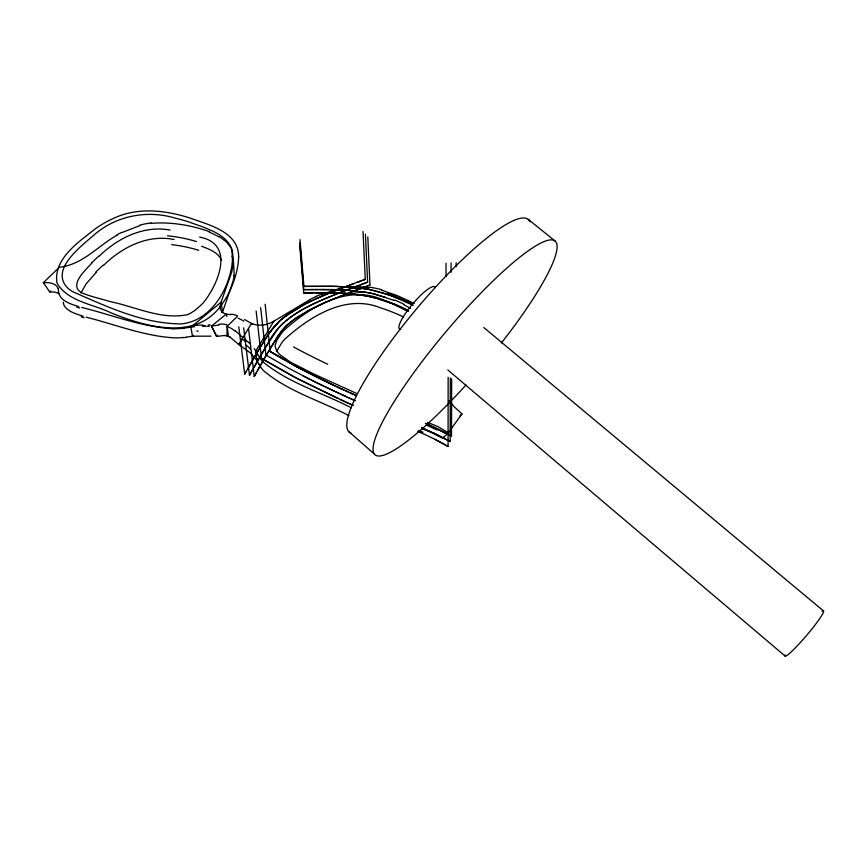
<?xml version="1.0" encoding="UTF-8"?>
<svg xmlns="http://www.w3.org/2000/svg" width="867" height="867" viewBox="0 0 867 867"><rect width="100%" height="100%" fill="white"/><g stroke="black" fill="none" stroke-linecap="round" stroke-linejoin="round"><path stroke-width="1.3" d="M417.71 431.419L422.229 433.37A160.72 83.145 20.5 0 1 434.833 439.276A119.711 69.815 19.3 0 1 448.076 446.516L448.141 377.275M434.215 433.067L450.157 441.509L450.287 378.001M451.057 272.346L451.078 262.939M451.664 378.814L451.49 436.123A128.825 74.551 19.3 0 0 437.705 428.905L433.879 427.106M456.118 266.646L456.14 262.668M232.779 263.286L231.868 250.13A38.397 23.756 -10.8 0 0 230.546 247.095L226.124 241.676L219.384 236.593M229.408 336.786L226.991 335.897L227.176 326.317L237.471 316.379M222.396 312.64L232.952 281.58A102.783 64.18 -11.6 0 0 234.036 275.457M80.967 292.981L85.909 284.138L96.074 272.52M276.454 351.601L281.894 342.595A70.986 49.874 -2.4 0 1 284.896 339.062C310.039 316.433 345.89 293.783 380.494 307.818A181.019 160.319 -13.3 0 1 403.556 316.997M248.58 328.896L254.237 376.419L256.361 372.637M243.681 327.845L249.468 375.281L252.286 370.274M254.237 376.419L259.536 366.99M257.423 370.751L264.359 358.515M238.783 326.794L244.7 374.143L245.773 372.257M249.468 375.281L265.562 347.342L277.386 329.438A71.224 49.495 -2.7 0 1 283.585 322.773M244.7 374.143L249.533 365.668M254.259 366.806L258.279 359.772M260.599 365.126L266.852 354.224M247.919 368.475L251.137 362.861M248.992 366.6L254.129 357.692L253.706 358.418M252.21 360.997L257.922 351.222M265.194 357.085L275.077 340.568M259.287 358.028L263.232 351.265M309.801 299.711L273.95 321.126L255.743 351.027L256.643 360.065L258.908 364.227M254.963 356.25L256.231 354.083M255.808 354.809L260.371 347.103M267.686 352.793L277.169 337.328M257.499 351.937L264.348 340.612M264.186 349.65L267.589 343.993M260.046 347.656L267.036 336.407M268.109 343.159C277.993 323.153 297.392 311.08 317.04 302.247M257.575 358.559L256.643 360.065L250.498 352.988L238.739 344.481L251.463 323.434L244.527 319.511M263.676 341.685L267.73 335.356M276.15 338.889L277.884 336.266M267.177 336.19L267.979 334.987M267.469 335.767L268.857 333.687M239.27 343.592L238.696 344.459L230.102 337.187M277.407 336.97L280.204 332.961A105.037 73.901 -1.2 0 1 281.84 330.739M268.477 334.239L268.737 333.871M278.123 335.908L281.873 330.76A79.19 55.325 -2.1 0 1 283.206 329.135A60.322 41.919 -2.7 0 1 284.614 327.553L285.882 326.252A67.29 47.002 -2.2 0 1 287.129 324.941M268.607 334.055L273.744 327.087M268.987 333.502L270.916 330.76M269.496 332.755L279.889 320.692M239.942 343.982L239.335 344.838L242.933 337.588L235.26 330.815M422.175 428.732L432.958 432.774L442.658 438.344L443.514 437.152M442.658 438.344L448.369 432.752L461.97 413.873L454.113 406.699L449.193 400.63M271.805 329.568L279.813 320.757M281.873 330.76L284.614 327.553A56.648 39.34 -2.8 0 1 285.926 326.274M273.939 326.859L280.843 319.847M91.815 263.135C85.605 270.125 68.125 285.297 81.866 292.894C91.111 296.72 100.995 298.768 110.543 301.705C135.653 306.842 161.197 319.988 187.261 314.699A16.701 10.697 -9.8 0 0 189.862 313.626L195.14 310.288L201.307 304.826A67.713 42.689 -10.3 0 0 204.428 301.434C219.167 282.143 234.621 243.66 199.594 237.07M460.052 415.748L461.97 413.873M117.392 234.935C98.101 245.719 82.625 264.771 59.422 267.199L43.35 282.664L49.722 291.941L50.73 290.954M285.882 326.252L295.755 318.222L308.988 310.288M103.628 265.302C122.03 247.128 147.769 234.177 174.072 239.487M217.281 335.659L216.425 336.418L211.505 326.111L226.038 314.266L231.034 314.656M99.434 255.938C118.042 237.926 143.759 225.192 170.084 230.058M284.56 316.813L280.561 320.107L289.773 313.052L300.73 306.419M283.607 322.784C302.171 306.723 325.786 298.367 348.241 289.415M219.221 324.984L211.505 326.111L216.891 336.439L217.769 335.692M193.504 335.334L192.387 336.277L185.961 337.165M281.829 319.013L290.683 312.445L301.261 306.127M221.54 312.131L222.505 311.361L221.042 302.204L231.608 272.455A102.88 63.8 -11.4 0 0 232.649 266.342M284.766 316.65L304.946 304.176M273.95 321.126C267.665 324.995 259.732 326.491 252.676 323.89M300.99 306.279L306.994 303.125M306.452 311.654L312.662 308.381M309.497 310.018L313.952 307.731M304.48 304.415L308.045 302.594M307.178 303.027L308.652 302.29M307.373 302.93L311.069 301.109M313.02 308.197L321.982 303.927M308.349 302.442L315.707 298.942M314.526 307.449L327.336 301.586M121.738 232.649L139.706 225.648M310.765 301.261L316.401 298.627M315.014 299.256L321.874 296.221M317.918 301.846L320.617 300.632M317.799 297.999L316.748 298.465L322.697 295.864M322.654 303.634L330.511 300.253M321.527 300.22L326.1 298.259M320.627 296.752L326.295 294.347M322.286 296.037L329.352 293.089M328.149 301.239L333.502 299.017M327.011 297.869L333.492 295.203M326.686 294.195L333.221 291.529M331.259 299.939L336.905 297.63M330.121 292.786L336.721 290.131M334.25 298.703L347.84 293.339M331.465 292.233L332.05 291.995M334.424 294.823L341.782 291.919M334.391 291.063L340.948 288.483M338.065 297.175L353.487 291.182M337.892 289.676L342.367 287.931M342.703 291.55L367.619 282.165L365.408 234.22M341.652 288.202L343.072 287.66M340.232 288.754L347.342 286.023M343.787 287.378L354.17 283.433M349.249 292.797L359.729 288.841M349.173 289.058L358.407 285.579M349.466 285.21L359.306 281.515M354.896 290.651L364.855 286.934M322.221 294.216L341.815 287.768A39.828 27.874 -0.4 0 1 347.06 286.836M356.738 282.479L361.864 280.572M360.249 284.896L367.619 282.165M361.441 288.202L369.971 285.048L367.803 236.919M358.45 281.84L365.289 279.304L363.013 231.543M362.72 280.247L365.289 279.304L364.433 279.618M366.557 286.305L369.971 285.048M216.891 336.439L224.564 335.475M184.357 328.051L194.652 326.696M347.071 286.89L357.865 286.533L369.841 287.703M151.086 223.35C170.875 221.735 191.033 225.117 209.673 231.749M183.522 337.458L179.848 337.772A43.09 26.92 -9.3 0 1 175.058 337.881C144.421 336.342 115.571 324.507 86.071 317.159M181.897 328.344L178.179 328.658A43.881 27.278 -9.3 0 1 173.335 328.745M193.157 336.212L210.941 336.158M192.507 336.277L190.848 327.173L221.042 302.204L220.077 306.463L220.467 309.53L222.19 312.087L225.257 313.995M43.35 282.664C48.595 282.284 55.661 282.891 58.111 288.343M49.722 291.941L55.033 292.157L59.357 293.62M209.261 326.252L207.18 326.274M300.015 239.617L303.927 286.392L331.66 286.251L352.663 287.237M299.884 242.793L303.818 289.611L318.102 289.405M304.631 292.829L303.699 292.851L299.754 245.99M303.927 286.392L337.046 286.381L362.579 288.332M303.818 289.611L342.14 289.849L365.907 292.244A92.162 71.224 -1.8 0 1 374.869 294.119M308.349 292.753L312.066 292.71M313.93 292.688L303.699 292.851L328.766 292.721M314.851 292.678L317.647 292.667M202.336 326.263L205.999 326.263M315.783 292.667L320.14 292.656M319.284 289.405L334.738 289.578M320.92 292.656L321.711 292.656M318.568 292.656L330.327 292.753M323.272 292.667L343.765 293.23L360.325 294.758M329.547 292.732L332.419 292.797M173.324 328.777C141.787 327.054 112.081 314.905 81.65 307.438M331.118 292.764L352.544 293.87M334.391 292.84L335.041 292.862M335.93 289.611L351.352 290.434M335.702 292.883L337.664 292.948M338.975 293.003L341.598 293.122M342.14 293.144L342.682 293.176M344.318 293.263L367.608 296.005M353.097 293.924L366.708 295.82M361.03 288.126L370.534 289.697M361.387 291.529L372.983 293.718L385.577 297.348M360.683 294.813L361.387 294.91M226.114 314.277L226.948 316.531M361.745 294.964L375.389 297.901M367.001 295.885L372.355 297.088M367.901 296.07L375.975 298.064M373.146 297.294L379.063 298.963M374.837 294.184L394.106 300.394M381.491 290.174L397.249 295.56L414.242 303.515M375.682 297.977L393.26 303.905L407.923 311.09M226.038 335.551L226.991 335.897M378.283 298.725L384.493 300.665M380.06 299.267L392.296 303.515M78.713 306.55C70.119 303.981 57.818 300.253 58.392 289.296A37.465 16.278 -31.2 0 0 58.122 288.343M83.189 316.282C76.469 313.887 68.417 312.153 64.299 305.791A33.921 16.375 -18.4 0 1 63.486 303.201M387.321 294.249L372.517 290.12A92.661 71.495 -1.8 0 0 370.534 289.708M382.477 299.57C347.244 284.528 310.093 306.831 284.257 330.11A70.682 49.397 -2.3 0 0 281.244 333.632L277.007 339.972L275.262 344.719A17.112 11.845 -3.7 0 0 275.229 346.767L276.736 350.972L279.477 354.332L290.217 361.983L313.54 373.872L356.803 393.531M427.529 422.359L437.629 426.466L448.369 432.752M384.981 300.838L397.227 305.607L408.433 311.383L392.784 303.71M201.599 246.239C209.055 249.187 218.007 252.134 221.443 260.078M426.109 423.638L451.49 436.123L429.23 425.003M424.245 428.515L421.72 427.431L450.157 441.509M426.889 423.974L428.45 424.657M425.329 423.302L433.11 426.748M352.641 405.149L353.357 405.463L349.78 403.87M353.985 400.175L354.798 400.532M351.915 404.835L346.963 402.602M355.08 395.114L356.435 395.71L337.913 387.246M355.264 400.738L335.637 391.776M353.183 399.817L348.35 397.639M354.408 394.81L351.037 393.282M352.381 393.9L353.053 394.203M348.361 403.242L299.473 379.779L261.498 358.396L256.133 311.047M351.319 407.826C322.08 392.545 288.906 383.29 263.189 362.027A45.03 30.778 -2 0 1 260.62 359.133L259.536 357.594M349.943 392.784L351.709 393.596M348.946 415.629C320.682 400.879 288.668 391.721 263.936 371A44.206 30.345 -1.9 0 1 261.411 368.117L260.349 366.589M348.296 392.036L345.565 390.779M346.258 402.288L340.33 399.568M346.746 396.902L340.904 394.214M343.928 390.031L340.829 388.6M342.292 389.283L332.126 384.525M339.582 393.607L316.347 382.564M338.087 398.527L293.274 376.538L261.498 358.396M339.376 387.917L329.254 383.16M334.337 391.169L325.266 386.877M326.393 381.794L333.567 385.208M265.139 304.209L270.233 351.568L298.085 367.5L330.685 383.843M317.766 377.6L295.148 365.917L270.233 351.568L298.085 367.5L327.824 382.477M323.987 386.259L311.34 380.071M319.327 378.37L324.973 381.112M315.089 381.935L302.713 375.693M434.833 439.276L448.076 446.516M310.093 379.453L288.364 368.042L265.876 354.971L260.653 307.622M403.762 304.685L410.644 308.392M411.923 304.837L390.421 295.289L369.201 289.437A99.337 76.903 -1.9 0 0 367.196 289.069M528.306 219.394L555.086 241.015M246.618 340.698L244.917 339.279M483.808 327.531L823.52 610.964M447.827 369.981L785.199 656.135M247.539 341.457L250.14 343.765M348.74 431.582L374.598 454.243M254.269 348.588L258.063 355.221M227.176 326.317L228.411 336.418M63.464 303.201L63.367 302.16M446.017 263.21L446.028 276.497M822.111 611.333A29.63 2.969 -49.6 0 1 806.906 635.056A29.63 2.969 -49.6 0 1 785.155 654.899M400.587 329.362A27.581 6.058 -49.9 0 1 412.269 304.404A27.581 6.058 -49.9 0 1 435.462 287.551M351.157 433.186A139.013 27.95 -49.9 0 1 418.631 306.409A139.013 27.95 -49.9 0 1 530.062 221.8M465.926 385.046A139.706 25.067 -49.9 0 1 379.735 427.496A139.706 25.067 -49.9 0 1 529.466 249.967A139.706 25.067 -49.9 0 1 501.364 343.029M394.355 299.982A120.784 100.193 -5.1 0 1 404.044 304.306M408.194 301.293A139.674 120.307 -10.7 0 1 412.768 303.775M399.102 297.977A126.116 105.698 -6.3 0 1 407.718 301.976M398.657 298.692A134.038 111.453 -5.3 0 0 390.291 295.528A157.675 133.28 -7 0 0 387.181 294.542M362.536 288.505A109.903 85.551 -2.1 0 1 367.153 289.231M352.522 288.147A152.69 122.128 -3 0 1 360.835 289.004M287.226 324.995A79.623 55.726 -2.1 0 1 289.838 322.719A87.979 61.795 -1.8 0 1 292.602 320.53M292.688 320.595A102.642 72.568 -1.3 0 1 299.169 316.119M299.332 316.249A138.211 99.467 0 0 1 306.723 311.914M327.704 364.205A346.052 127.091 16.6 0 1 293.512 346.93M424.722 429.447A158.314 86.223 20.1 0 1 437.998 435.722M418.696 430.39A185.061 85.519 21 0 1 422.988 432.254M426.369 425.133A165.792 87.903 20.2 0 1 436.795 429.924M387.516 293.425A133.334 115.539 -12.4 0 1 413.245 305.325M351.189 291.496A145.396 115.788 -2.7 0 1 361.149 292.547M238.262 318.276A16.408 5.733 32.7 0 1 243.876 321.158M230.709 314.222A16.386 7.705 36.5 0 1 237.32 315.707M218.928 324.366A19.768 13.644 52.3 0 1 227.165 325.006M227.197 326.501A19.789 12.669 45.3 0 1 235.076 331.118M252.611 324.095A21.599 21.372 34.9 0 1 251.387 323.64M245.404 341.49A22.098 6.817 46 0 1 242.944 339.517M226.081 314.017A21.361 13.428 -87.8 0 1 225.333 313.67M210.356 324.962A21.957 9.299 14.8 0 1 208.243 324.995M198.272 331.107A36.837 1.322 4.7 0 1 196.722 330.988M369.981 287.215A90.298 70.14 -1.5 0 1 381.697 289.719M316.336 296.297A113.176 81.292 0 0 1 322.036 293.967M309.703 299.603A108.548 77.293 -0.4 0 1 316.444 296.416M232.822 263.275A107.129 66.304 -11.8 0 1 232.67 266.342M209.218 232.204A86.906 55.976 -17.3 0 1 218.961 236.919M139.663 225.236A46.45 27.625 -21.6 0 1 151.205 222.927M117.143 234.719A47.306 24.005 -21.8 0 1 121.543 232.399M233.992 275.457A105.102 65.48 -12.1 0 0 234.133 273.376L233.331 259.233A38.181 23.777 -11 0 0 232.031 256.209M79.688 308.045A164.231 50.514 0.5 0 1 76.751 307.124M184.378 328.279A74.248 45.496 -9.1 0 1 181.897 328.571M84.088 317.799A166.193 52.464 0.4 0 1 81.205 316.888M185.982 337.393A72.622 44.434 -9 0 1 183.533 337.697M194.782 325.45A31.808 14.11 -9.1 0 1 203.127 325.082M205.002 325.862A36.176 2.341 2 0 1 203.951 325.851M224.672 335.67A11.629 6.99 36.7 0 1 225.344 335.659M225.355 335.464A3.598 2.363 44.2 0 1 225.637 335.496A3.793 2.601 47.8 0 1 226.049 335.67M229.43 336.634A3.793 2.85 52.8 0 1 229.95 336.916M245.816 340.558A36.381 7.207 34.5 0 1 246.694 341.284M246.163 345.12A31.971 16.224 21.9 0 1 250.433 349.054M259.677 357.551A72.394 49.083 -0.4 0 1 258.193 355.188M260.501 366.546A70.791 48.108 0.1 0 1 259.049 364.183M382.434 299.668A189.288 168.328 -14.7 0 1 407.338 309.855M167.439 235.759A179.675 128.218 -28.6 0 1 196.451 241.568M91.469 263.091A150.695 75.245 -21.1 0 1 99.087 255.863M171.601 244.635A174.44 124.328 -28.2 0 1 198.716 250.303M95.522 272.433A158.011 80.176 -21 0 1 103.075 265.183M232.746 256.751L231.944 265.53A180.932 112.201 -11.2 0 1 230.893 270.634C225.583 294.953 208.178 321.223 181.431 323.9C143.369 323.879 107.345 306.799 73.066 291.886A53.841 33.726 -9.8 0 1 69.035 289.22C47.392 270.309 82.755 245.166 95.305 233.83C117.175 215.525 147.52 209.955 174.7 217.975A190.111 124.046 -11.5 0 1 187.261 221.432L202.455 226.753A175.091 113.978 -11.1 0 1 209.326 229.647C220.706 234.177 233.624 242.923 232.746 256.751M238.663 256.73C238.241 269.995 233.982 282.945 227.945 294.682A113.209 71.809 -9.7 0 1 223.578 301.781C198.738 341.945 147.238 327.52 111.323 312.976C93.311 304.068 67.897 301.77 56.929 282.978C53.299 258.344 79.331 241.6 96.28 228.086A108.126 68.861 -8.4 0 1 105.557 222.342L107.941 221.074A75.462 47.371 -8.7 0 1 114.314 217.996C138.384 206.942 166.074 210.28 190.545 218.213C209.25 225.062 238.609 231.879 238.663 256.73"/></g></svg>
